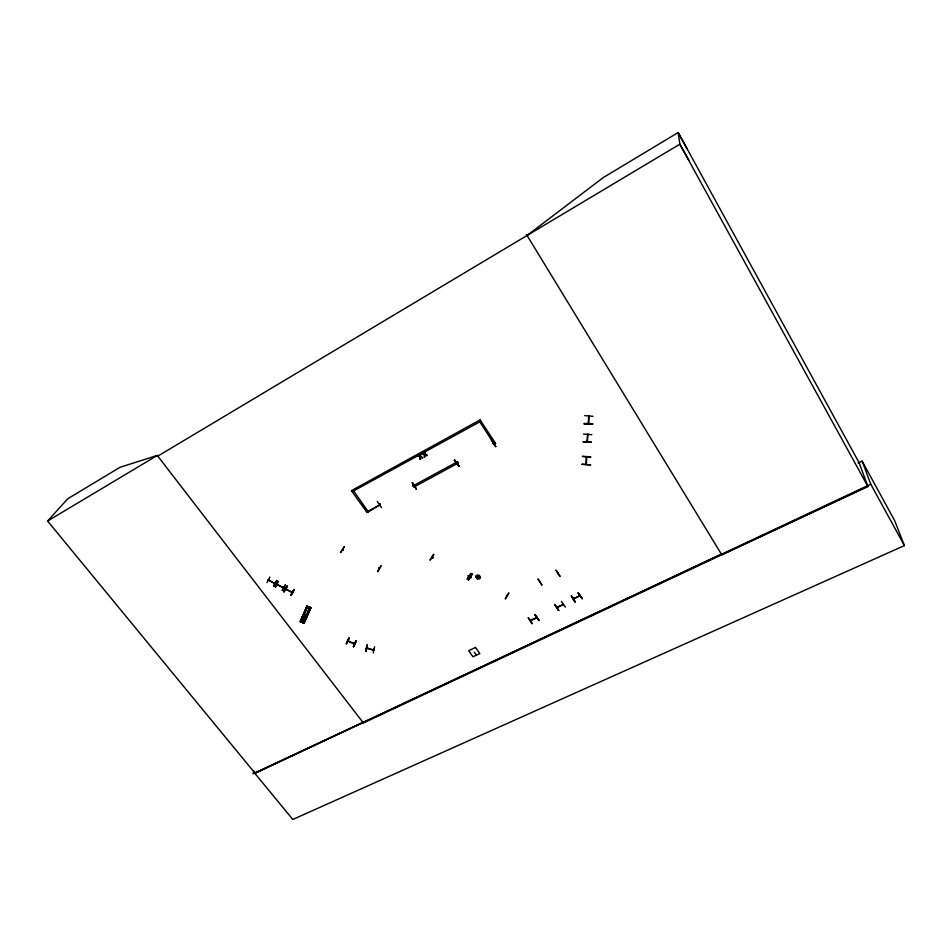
<?xml version="1.0" encoding="UTF-8"?>
<svg xmlns="http://www.w3.org/2000/svg" width="952" height="952" viewBox="0 0 952 952"><rect width="100%" height="100%" fill="white"/><g stroke="black" fill="none" stroke-linecap="round" stroke-linejoin="round"><path stroke-width="1.43" d="M583.493 434.1L591.835 434.659M583.112 441.704L591.418 442.299M587.087 441.062L587.063 441.597M587.443 434.279L587.753 435.302L587.86 434.302M587.087 441.978L587.539 434.124M587.467 441.002L587.443 442.073L587.824 434.136M590.68 457.21L582.434 456.508M584.207 424.021C591.644 422.426 599.213 425.33 584.219 423.961M588.717 416.143L588.229 423.331M589.038 415.774L588.693 423.354M593.072 416.298L584.683 415.631M584.254 423.438L592.632 423.866M582.35 598.606L578.102 592.846L582.017 598.57M580.089 595.571L573.509 599.07M591.43 442.121L583.1 441.871M578.102 592.846L582.1 598.725M575.234 601.747L571.343 595.809M586.361 464.338L586.718 456.651M573.354 598.391L573.461 598.689M586.337 456.793L585.98 464.469L585.956 463.457M586.349 457.805L586.753 456.817M573.818 598.165L573.782 598.546M565.428 607.138L561.442 601.474M563.465 604.163L562.751 604.877M554.707 604.663L558.729 610.529L554.754 604.472M557.396 606.793L557.491 607.388M557.527 607.435L557.455 606.876M559.954 576.353L555.992 570.117L559.978 576.138M556.825 606.983L556.932 607.281M557.289 606.769L556.682 607.495M379.515 504.179C379.622 504.548 380.217 505.084 379.967 503.941M557.61 572.985L557.741 573.628L557.586 572.949M557.848 572.866L557.765 573.663M413.632 486.46L414.417 485.77M538.915 620.514L534.917 614.54L538.844 620.359M541.997 584.885L537.987 578.911L541.795 585.147M536.666 617.193L536.095 617.646M536.345 618.086L536.202 617.408M536.976 617.384L536.773 617.217M539.974 581.541L540.379 582.088M540.129 582.219L540.212 581.434L540.034 582.219M538.82 620.585L534.917 614.54M457.531 462.267L456.746 462.91L457.686 462.493M457.626 462.874L456.972 463.207L457.424 462.232M532.251 623.453L528.253 617.824M530.347 620.157L530.431 620.882L536.845 617.836M530.799 619.942L530.966 620.049M530.252 620.276L536.785 617.574M528.312 617.646L531.906 623.798M507.118 595.5C506.285 595.333 506.262 596.464 507.011 595.357M505.214 598.618L508.868 592.906L505.512 598.986M530.264 620.633L530.942 620.621M580.054 595.952L579.851 595.369L579.411 596.297M475.464 647.467L468.634 650.668L472.965 656.797L479.808 653.56L475.476 647.408M365.996 650.942L367.151 645.075M365.925 651.168L367.317 644.909M367.282 648.443C365.235 646.432 375.088 651.668 373.315 649.264M367.401 647.765L367.27 648.157M374.588 646.777L373.208 652.977M475.75 576.472L477.499 579.042L475.738 576.507M471.954 574.092L468.313 579.863L471.918 574.104M470.645 576.722L470.514 576.924M470.823 576.733L471.109 577.269M471.18 577.685L471.299 576.983M470.788 573.473L467.123 579.256L470.823 573.52M468.384 575.555L468.17 575.829M468.967 575.782C468.896 577.186 467.551 575.258 468.979 576.281M495.635 446.631L491.387 439.86L495.671 446.44M479.772 421.855L494.231 444.132L495.647 443.132M493.303 443.204L493.433 443.561M492.815 443.168L492.743 443.489M492.946 443.501L493.564 443.501M491.446 439.967L495.73 446.547M474.215 652.108L476.393 655.119M481.117 421.105L352.395 491.577M368.436 511.569L367.079 512.521L351.395 490.649L480.26 419.82M432.851 557.955L432.089 557.563M432.505 557.015L432.196 557.693L432.327 556.991M432.981 557.253L432.755 557.979L432.375 557.396M433.874 554.457L430.018 560.181L433.565 554.326M454.33 459.995L459.019 466.123M413.049 485.639L413.799 487.15L458.388 462.934M412.954 485.925L457.543 461.684M373.815 649.395L373.612 650.121L373.946 649.49M366.734 647.658L366.698 648.36L366.901 647.634M365.985 650.942L367.21 645.063L365.544 651.049M412.145 482.759L416.393 489.161L412.418 482.628M426.782 455.627L424.937 454.937L427.293 455.342L425.032 454.271L424.961 451.926L424.425 454.247L422.605 453.354L424.425 454.247M427.222 455.532L425.032 454.271M414.18 486.21L414.084 485.568M424.473 457.031L424.461 454.544L422.164 453.45L424.39 454.735L424.544 456.841M414.108 485.591L413.489 486.246M354.049 643.171L353.977 643.766L354.263 643.064M422.438 457.995L420.689 456.639L422.95 457.71M356.024 640.827L353.394 646.682L356.322 641.184M354.787 643.35L354.453 643.968L354.739 643.266M424.961 451.926L424.961 454.449M379.265 568.439L379.432 568.142M420.141 459.399L420.13 456.912L417.833 455.829L420.058 457.103L420.213 459.209M420.546 454.485L420.082 456.615L418.273 455.734L420.082 456.615M379.408 568.641L378.848 567.928M377.682 571.616L381.109 565.667L377.801 571.426M346.528 643.814L349.122 637.947L346.552 643.588M347.98 640.506L347.861 641.208L348.146 640.506M348.622 640.708L348.706 640.934M381.573 507.713L377.242 501.454M380.229 504.179L380.086 503.965M858.133 463.065L862.143 461.149L894.713 520.72L904.4 545.603L292.8 819.482L254.838 773.322L721.378 554.112M254.077 771.096L252.946 773.75L362.926 722.389M343.232 550.077L342.72 549.471M342.565 550.161L342.898 549.482M344.172 546.805L340.518 552.636L344.112 546.936M343.386 549.732L343.041 550.411L343.446 549.958M306.996 606.067L300.154 621.525L304.081 623.215L310.959 607.781L306.96 606.031L300.511 621.311M300.38 621.513L307.294 605.996L300.451 621.537M300.796 621.799L307.675 606.365M300.868 621.823L307.71 606.376M302.891 622.715L310.043 607.293L302.95 622.739M303.331 622.906L310.078 607.221L303.212 622.751M304.057 623.227L310.745 607.602M346.147 643.647L349.051 638.173M301.201 619.752L304.58 621.382M301.665 618.717L305.045 620.347M302.355 617.158L305.735 618.776M302.962 615.765L306.354 617.396M303.652 614.195L307.044 615.825M353.478 646.67L356.036 640.839L353.501 646.694M353.644 490.887L368.317 511.855M291.764 592.037L292.014 591.656M293.99 589.728L290.848 595.274L294.013 589.514M292.335 592.18L292.49 591.894M286.005 588.586L285.659 589.264L292.157 592.549M286.516 588.919L286.135 589.502L286.481 588.824M284.101 591.823L287.218 586.027L284.184 591.608M285.838 588.574L285.671 589.228M283.577 587.931L283.851 587.229L283.577 587.931L277.032 584.242M285.338 585.04L282.363 590.418M283.375 586.979L283.041 587.634M277.829 584.147L277.496 584.802M275.545 586.932L278.115 581.351M276.901 584.457L277.187 583.897M276.735 580.506L273.605 586.289L276.699 580.708M274.426 583.302L275.223 582.898M268.404 579.911L274.878 583.576L275.342 583.029M274.402 583.338L274.759 582.66M269.238 579.911L268.274 580.161M266.929 582.612L269.916 577.007M268.726 579.578L268.381 580.256L268.559 579.566M269.202 579.816L269.011 580.184M273.605 586.289L276.723 580.482M276.937 584.54L277.639 584.516M282.923 587.527L283.779 587.717M282.22 590.609L285.35 584.825M283.767 591.62L287.159 586.027L284.077 591.751M290.848 595.274L294.001 589.502M291.229 595.44L294.239 589.847M343.255 550.149L342.589 550.125M558.681 610.529L554.778 604.449M472.287 574.092L468.634 579.994M562.715 604.544L563.287 604.294M458.935 466.302L454.616 459.828M254.934 773.083L47.6 521.03L67.794 498.729L120.071 467.277L157.27 455.449L157.806 456.127L679.847 144.18L678.181 132.518L603.259 177.572L527.075 235.465M492.767 443.525L493.338 443.263M556.777 607.376L563.358 604.318M563.382 604.615L556.98 607.673M574.877 602.116L571.331 595.821L575.21 601.783M573.318 598.772L579.923 595.69M373.672 650.085L366.698 648.336M47.6 521.03L157.354 455.401L157.889 456.079M275.009 583.612L268.333 580.161M378.253 505.69L367.65 511.486L368.043 512.033L379.063 505.393M366.508 511.771L367.603 511.557M454.282 460.03L458.983 466.302M416.393 489.161L412.394 482.628M470.55 577.09L471.311 577.447L470.502 577.364M506.976 595.809L506.476 595.5M475.786 576.353C478.618 571.819 483.568 579.72 477.511 579.006M534.881 614.754L539.189 620.418M254.838 773.322L870.759 484.211L862.143 461.149M867.915 486.543L721.783 554.79L526.575 234.644M347.908 640.922L354.644 643.742M354.525 643.945L347.873 641.184M378.717 568.284L379.336 568.606M303.878 622.953L310.745 607.507L303.878 623.036M582.434 456.317L590.704 456.805M275.378 587.075L278.067 581.363M285.814 588.979L292.312 592.263M306.592 607.59L310.043 609.09M276.972 584.492L283.601 587.884M342.649 549.863L343.267 550.185M468.301 575.924L468.919 576.246M157.27 455.449L363.367 722.961L867.784 486.293L679.847 144.18L688.998 160.555M457.46 461.958L458.305 463.219M480.189 420.082L495.587 443.406M678.217 132.84L686.999 148.595M678.181 132.518L859.109 462.72L867.415 485.199M870.759 484.211L904.4 545.603M420.665 457.127L420.677 459.102M425.008 454.747L425.008 456.734M420.07 454.604L420.153 456.436M424.413 452.224L424.485 454.056M420.617 454.306L420.629 456.817M476.821 576.555L477.714 578.114L479.439 577.424L478.547 575.865L476.821 576.555M581.993 464.243C594.845 465.052 592.477 465.028 581.993 464.314"/></g></svg>
